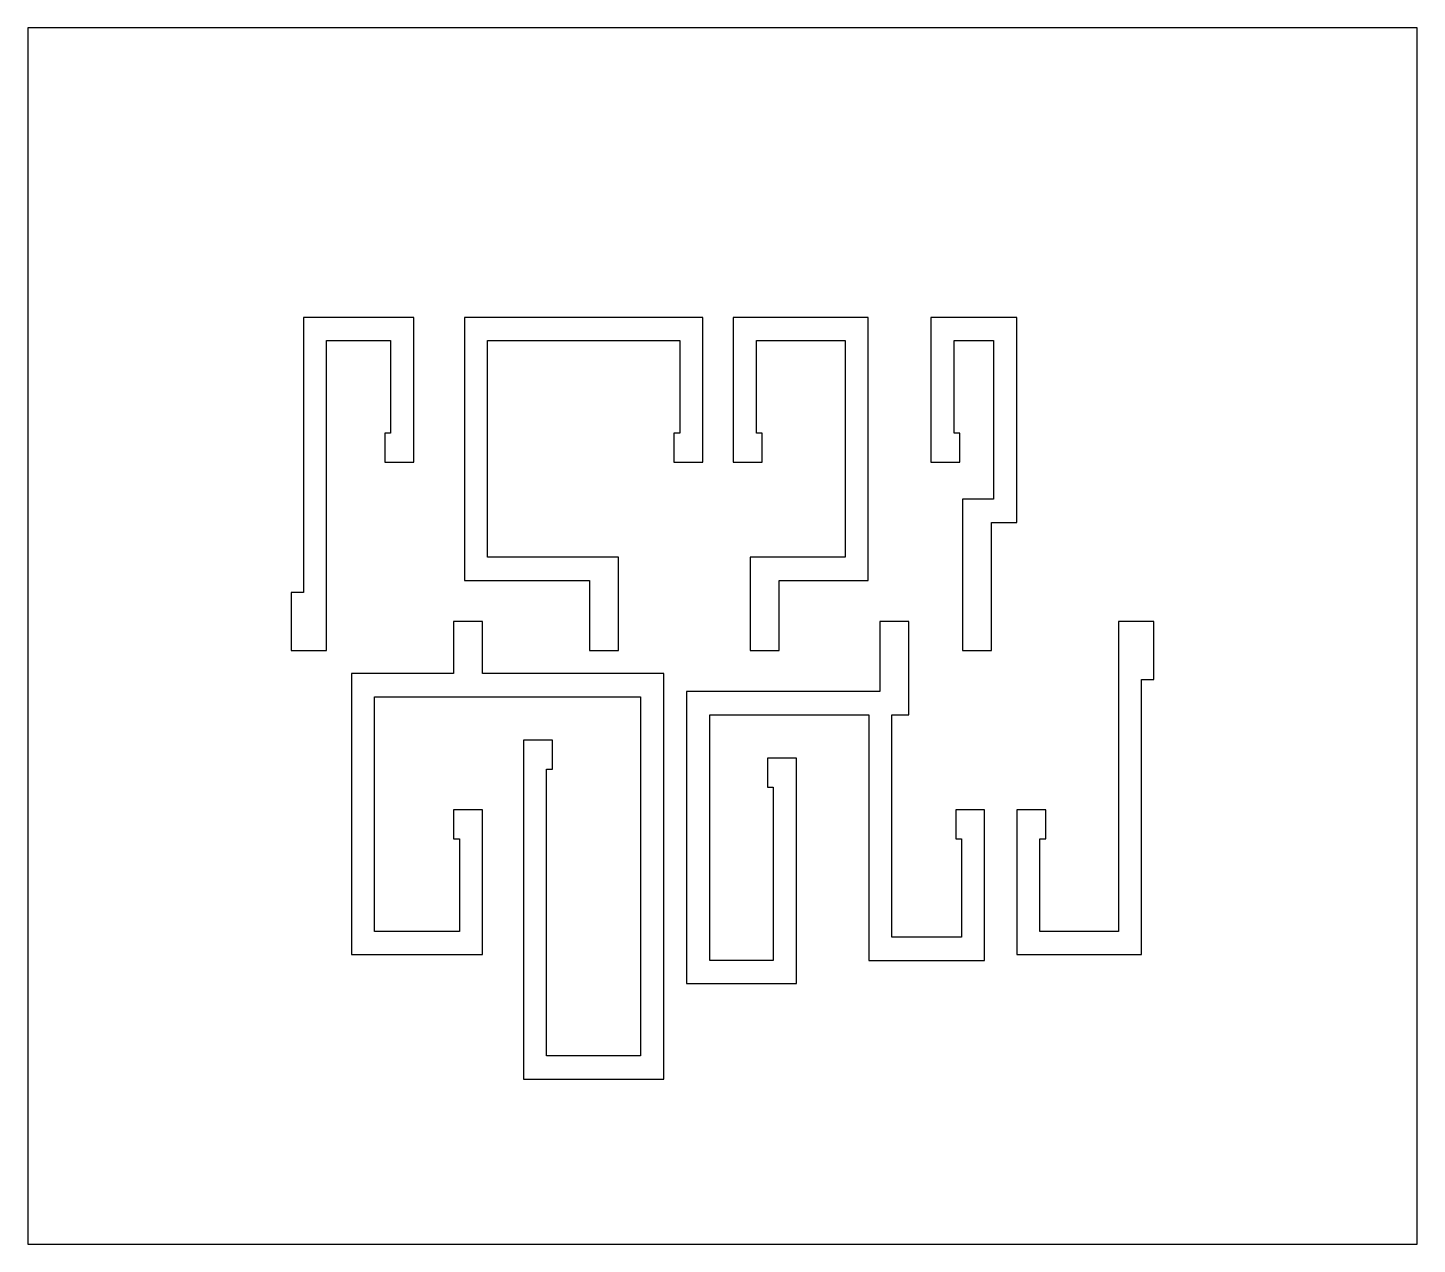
# Model space of a CAD drawing. Extents: x -1.03 to 3.77, y -2.05 to 2.15.
import ezdxf

# ---------------------------------------------------------------- set-up
doc = ezdxf.new("R2010")
doc.units = 0
doc.layers.add('L8', color=170, linetype='CONTINUOUS')

msp = doc.modelspace()

# ---------------------------------------------------------------- linework, layer by layer
at = {"layer": 'L8'}
for points in [[(-1.032, -2.05), (3.768, -2.05), (3.768, 2.15), (-1.032, 2.15), (-1.032, -2.05)], [(0.3013, 0.65), (0.3013, 1.15), (-0.08, 1.15), (-0.08, 0.2), (-0.122, 0.2), (-0.122, 0), (0, 0), (0, 1.07), (0.2213, 1.07), (0.2213, 0.75), (0.2013, 0.75), (0.2013, 0.65), (0.3013, 0.65)], [(1.3002, 0.65), (1.3002, 1.15), (0.4765, 1.15), (0.4765, 0.2421), (0.9089, 0.2421), (0.9089, 0), (1.0089, 0), (1.0089, 0.3221), (0.5565, 0.3221), (0.5565, 1.07), (1.2202, 1.07), (1.2202, 0.75), (1.2002, 0.75), (1.2002, 0.65), (1.3002, 0.65)], [(1.5051, 0.65), (1.5051, 0.75), (1.4851, 0.75), (1.4851, 1.07), (1.7913, 1.07), (1.7913, 0.3221), (1.4639, 0.3221), (1.4639, 0), (1.5639, 0), (1.5639, 0.2421), (1.8713, 0.2421), (1.8713, 1.15), (1.4051, 1.15), (1.4051, 0.65), (1.5051, 0.65)], [(2.1882, 0.65), (2.1882, 0.75), (2.1682, 0.75), (2.1682, 1.07), (2.3045, 1.07), (2.3045, 0.5221), (2.197, 0.5221), (2.197, 0), (2.297, 0), (2.297, 0.4421), (2.3845, 0.4421), (2.3845, 1.15), (2.0882, 1.15), (2.0882, 0.65), (2.1882, 0.65)], [(1.0852, -1.4), (0.7605, -1.4), (0.7605, -0.41), (0.7805, -0.41), (0.7805, -0.31), (0.6805, -0.31), (0.6805, -1.48), (1.1652, -1.48), (1.1652, -0.08), (0.5389, -0.08), (0.5389, 0.1), (0.4389, 0.1), (0.4389, -0.08), (0.0858, -0.08), (0.0858, -1.05), (0.5389, -1.05), (0.5389, -0.55), (0.4389, -0.55), (0.4389, -0.65), (0.4589, -0.65), (0.4589, -0.97), (0.1658, -0.97), (0.1658, -0.16), (1.0852, -0.16), (1.0852, -1.4)], [(2.1735, -0.65), (2.1935, -0.65), (2.1935, -0.99), (1.9531, -0.99), (1.9531, -0.2221), (2.012, -0.2221), (2.012, 0.1), (1.912, 0.1), (1.912, -0.1421), (1.244, -0.1421), (1.244, -1.15), (1.6231, -1.15), (1.6231, -0.3721), (1.5231, -0.3721), (1.5231, -0.4721), (1.5431, -0.4721), (1.5431, -1.07), (1.324, -1.07), (1.324, -0.2221), (1.8731, -0.2221), (1.8731, -1.07), (2.2735, -1.07), (2.2735, -0.55), (2.1735, -0.55), (2.1735, -0.65)], [(2.4846, -0.65), (2.4846, -0.55), (2.3846, -0.55), (2.3846, -1.05), (2.8159, -1.05), (2.8159, -0.1), (2.858, -0.1), (2.858, 0.1), (2.7359, 0.1), (2.7359, -0.97), (2.4646, -0.97), (2.4646, -0.65), (2.4846, -0.65)]]:
    msp.add_lwpolyline(points, close=True, dxfattribs=at)

doc.saveas('drawing.dxf')
